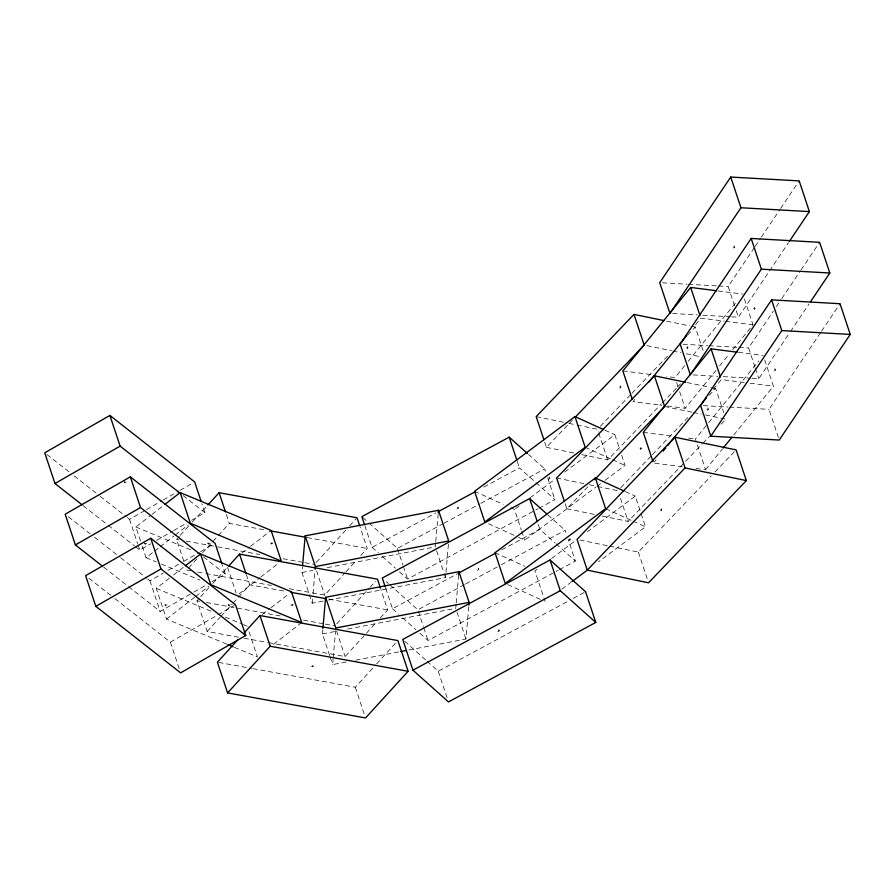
<?xml version="1.0" encoding="UTF-8"?>
<svg xmlns="http://www.w3.org/2000/svg" width="895" height="895" viewBox="0 0 895 895"><rect width="100%" height="100%" fill="white"/><g stroke="black" fill="none" stroke-linecap="round" stroke-linejoin="round"><path stroke-width="0.67" stroke-dasharray="4.47 3.36" d="M323.095 601.104L312.221 603.196L301.995 572.487L302.476 567.061M312.221 603.196L312.568 599.124M313.037 593.698L315.04 570.63M329.662 655.655L322.435 633.895L322.782 629.834M346.253 661.998L332.649 664.605L333.119 659.179M333.231 657.825L335.591 630.695M435.664 542.829L435.317 546.901L325.131 568.045M435.787 541.475L438.147 514.345M328.543 600.064L445.531 577.611L445.889 573.538M446.001 572.185L448.596 542.336M456.103 604.248L455.745 608.32L345.559 629.465M456.215 602.883L458.687 574.4M408.825 649.983L465.959 639.019L468.902 605.109M733.866 248.172L734.56 247.132L734.113 245.789M734.549 305.71L728.172 286.523L754.407 247.49M755.179 246.338L760.582 238.305M761.354 237.153L779.881 209.598M780.653 208.445L799.179 180.891M731.539 316.841L738.386 317.222L788.551 242.601M754.295 309.592L754.988 308.551L754.541 307.198M754.988 367.129L748.6 347.931L773.302 311.192M776.379 306.605L781.011 299.713M781.782 298.561L800.309 271.006M801.081 269.865L819.607 242.31M751.968 378.249L758.815 378.641L789.681 332.716M790.453 331.564L808.979 304.009M774.723 371L775.417 369.959L774.969 368.617M778.393 437.487L769.029 409.339L820.737 332.425M821.509 331.273L840.036 303.718M634.823 399.483L633.056 401.654L661.864 405.323M695.583 324.661L700.863 318.15L724.178 321.115M687.08 348.893L687.919 347.864L687.461 346.522M684.653 365.652L674.964 377.578L666.73 376.526M688.177 361.311L737.48 300.586M667.346 406.017L685.178 408.288L716 370.329M719.524 365.988L729.212 354.062M732.725 349.721L752.986 324.784L743.197 295.361M654.368 461.977L656.136 459.806M713.371 389.325L721.292 379.558L744.606 382.534M707.509 410.302L708.348 409.272L707.9 407.93M696.008 468.477L705.607 469.696L695.393 438.986L707.721 423.805M708.605 422.731L758.792 360.909M705.607 469.696L722.343 449.089M733.788 434.992L773.414 386.192L763.625 356.769M183.766 561.131L176.539 539.372L179.313 536.329M180.231 535.322L191.34 523.15M192.268 522.132L207.069 505.899M188.599 568.056L197.851 557.909M202.483 552.841L217.284 536.608M218.212 535.59L229.321 523.418L264.819 529.874M238.585 637.195L207.181 631.49L196.967 600.791L199.742 597.748M200.659 596.73L208.994 587.601M212.697 583.54L227.498 567.318M270.525 543.679L271.89 543.925L272.818 542.907M207.181 631.49L220.136 617.293M221.054 616.275L232.163 604.103M233.092 603.096L249.75 584.827L285.248 591.282M316.315 562.396L345.929 529.941M349.632 525.88L356.109 518.776M290.964 605.087L292.318 605.333L293.247 604.326M289.175 588.686L324.672 595.13L345.034 572.822M345.962 571.804L356.143 560.639M360.763 555.571L367.241 548.467L360.014 526.719M336.744 623.815L369.132 588.306M370.06 587.288L375.609 581.202M311.393 666.506L312.747 666.753L313.675 665.735M268.634 642.655L345.101 656.55L365.462 634.231M366.391 633.212L376.571 622.059M380.274 617.997L387.669 609.887L380.867 589.413M252.893 668.654L355.315 687.248L375.676 664.94M376.605 663.922L396.037 642.621M544.708 442.197L546.409 447.31L568.459 424.264M569.421 423.257L572.297 420.258M619.877 388.195L620.839 387.188L620.392 385.834M600.355 426.266L631.031 394.203M631.993 393.196L667.469 356.12M687.595 335.077L695.27 327.055L703.772 352.641M581.817 454.626L607.694 459.974L661.383 403.858M662.345 402.862L676.721 387.826M677.683 386.819L680.558 383.821M565.137 503.605L566.837 508.729L588.888 485.672M640.305 449.603L641.268 448.596L640.82 447.254M620.783 487.674L651.459 455.611M652.421 454.604L687.897 417.529M708.985 395.478L715.698 388.464L723.775 412.774M602.245 516.046L628.122 521.393L701.937 444.222M702.899 443.226L709.612 436.212M721.113 424.185L725.912 419.173L702.754 414.385M660.734 511.011L661.696 510.005L661.248 508.662M609.741 546.185L638.336 552.092L711.201 475.939M715.027 471.922L736.126 449.883M140.537 541.039L135.85 526.965L150.975 515.218M152.06 514.379L162.868 505.999M142.238 546.151L146.064 557.663L153.627 551.801M154.712 550.962L159.03 547.606M160.115 546.767L174.167 535.87M175.241 535.031L188.207 524.962M207.45 543.567L208.569 544.037L209.777 543.097M226.681 644.12L166.492 619.083L156.278 588.373L169.244 578.315M173.574 574.959L183.296 567.408M241.896 553.043L249.459 547.181M250.533 546.342L269.988 531.238M166.492 619.083L194.595 597.278M195.669 596.439L208.636 586.37M239.144 593.81L259.673 577.879M260.747 577.04L279.128 562.787M227.878 604.986L228.997 605.445L230.205 604.517M262.324 614.462L269.887 608.589M270.972 607.75L289.342 593.497M273.613 644.322L301.716 622.517M548.59 479.284L549.832 478.366L549.385 477.013M515.598 508.617L520.062 505.295M530.097 497.821L554.631 479.552M564.667 472.079L614.854 434.713L619.966 450.062M518.462 537.313L524.694 540.155L596.07 487.014M597.189 486.175L600.534 483.692M604.998 480.369L625.068 465.422L621.667 455.186M569.019 540.692L570.26 539.774L569.813 538.432M537.145 569.198L534.908 570.853L545.122 601.563M551.644 558.402L575.06 540.96M587.333 531.831L635.282 496.132L645.496 526.831L598.654 561.702M561.859 589.111L570.775 582.466M123.98 482.081L124.819 482.741L126.229 481.924M127.358 517.634L129.529 519.335L145.214 510.34M146.422 509.647L162.096 500.641M163.304 499.947L178.989 490.952M180.197 490.259L192.257 483.334M144.408 543.489L145.247 544.149L146.657 543.332M135.391 546.632L139.743 550.045L150.595 543.813M156.636 540.345L172.31 531.35M173.518 530.657L185.578 523.732M191.619 520.275L204.888 512.656L201.901 503.706M147.787 579.043L149.957 580.743L163.226 573.136M168.047 570.361L178.91 564.13M183.732 561.366L199.417 552.36M200.625 551.678L212.686 544.753M164.837 604.908L165.676 605.557L167.096 604.751M128.656 586.717L160.171 611.453L192.738 592.759M193.946 592.065L206.018 585.151M212.048 581.683L225.316 574.075L222.329 565.114M114.952 598.665L170.386 642.162L234.322 605.467M364.847 525.6L372.085 547.348L435.921 512.902M483.792 487.07L519.402 467.861L554.922 499.623L538.969 508.237M456.942 508.919L458.397 508.136L457.949 506.783M368.975 522.993L397.391 548.4L442.812 523.888M444.043 523.228L479.642 504.019M480.872 503.359L544.708 468.913L545.984 472.75M399.483 571.849L407.605 579.11L537.738 508.897M385.7 588.284L392.513 608.757L457.58 573.65M501.771 549.81L539.83 529.269L555.057 542.885M477.371 570.328L478.825 569.544L478.377 568.202M464.471 584.648L417.82 609.808L389.403 584.401M465.702 583.976L500.07 565.439M501.301 564.767L565.137 530.332L566.412 534.17M419.912 633.257L428.034 640.518L558.167 570.305M559.397 569.645L575.351 561.031L568.112 539.282M497.799 631.736L499.253 630.953L498.806 629.61M427.083 661.248L438.248 671.228L568.381 601.015M573.292 598.363L585.565 591.74M301.995 572.487L312.881 570.395M322.435 633.895L337.393 631.031M355.774 660.163L399.304 651.817M733.072 247.054L734.56 247.132M662.468 282.82L687.103 284.207M688.479 284.286L717.219 285.908M718.584 285.986L728.172 286.523M753.5 308.462L754.988 308.551M672.682 313.53L697.317 314.917M702.799 315.219L730.175 316.763M682.896 344.228L707.531 345.615M708.907 345.694L737.648 347.316M739.013 347.394L748.6 347.931M773.929 369.87L775.417 369.959M693.11 374.938L717.745 376.325M723.227 376.638L750.603 378.171M703.325 405.648L727.959 407.035M729.335 407.113L769.029 409.339M718.081 290.942L742.772 294.075M725.554 321.294L752.986 324.784M738.509 352.35L763.2 355.494M686.499 347.685L687.919 347.864M750.099 383.228L773.414 386.192M622.842 370.944L653.026 374.781M706.927 409.093L708.348 409.272M643.27 432.352L673.454 436.201M688.535 438.114L695.393 438.986M654.86 463.241L682.292 466.731M307.153 537.559L367.241 548.467M176.539 539.372L179.268 539.875M186.093 541.117L216.131 546.565M217.507 546.823L259.841 554.508M283.055 558.726L303.539 562.44M304.904 562.686L314.458 564.432M186.753 570.081L190.848 570.831M197.672 572.062L204.496 573.303M205.861 573.55L271.42 585.464M328.957 599.214L387.669 609.887M196.967 600.791L199.697 601.283M206.521 602.525L280.269 615.917M303.483 620.134L323.968 623.86M325.332 624.106L334.887 625.84M244.044 638.191L267.269 642.409M218.76 662.445L251.529 668.397M666.663 321.148L689.821 325.925M691.175 326.216L695.27 327.055M646.917 345.66L671.429 350.728M672.794 351.008L680.961 352.697M686.409 353.827L700.035 356.635M687.091 382.557L710.25 387.345M711.603 387.625L715.698 388.464M619.508 386.908L620.839 387.188M664.627 406.509L691.857 412.136M693.222 412.416L701.389 414.105M536.194 416.611L563.436 422.239M568.884 423.357L575.698 424.767M577.051 425.047L597.48 429.276L598.33 431.826M639.936 448.317L641.268 448.596M546.409 447.31L575.015 453.228M556.623 478.019L583.864 483.647M589.313 484.777L596.126 486.186M597.48 486.466L617.908 490.684L618.758 493.246M660.365 509.736L661.696 510.005M566.837 508.729L595.443 514.636M579.781 539.998L608.376 545.905M135.85 526.965L190.915 549.866M146.064 557.663L156.312 561.926M161.436 564.063L199.842 580.038M156.278 588.373L211.343 611.285M225.428 617.147L242.075 624.072M243.35 624.598L247.199 626.198M234.356 647.32L257.413 656.908L248.899 631.311M604.886 430.182L614.854 434.713M585.173 447.287L611.352 459.191M612.605 459.75L625.068 465.422M625.314 491.59L635.282 496.132M548.747 477.874L549.832 478.366M605.613 508.696L631.792 520.599M633.034 521.17L645.496 526.831M474.596 491.31L503.258 504.344M510.743 507.745L514.48 509.445L521.293 529.918M569.175 539.282L570.26 539.774M488.547 523.709L517.22 536.754M495.024 552.718L524.94 566.322M507.733 584.558L542.639 600.433M183.151 495.606L204.888 512.656M203.579 557.014L225.316 574.075M46.92 454.515L69.754 472.426M74.095 475.838L99.099 495.45M100.184 496.311L126.273 516.773M83.224 505.697L107.132 524.459M108.228 525.309L134.306 545.782M68.445 516.784L90.182 533.845M94.523 537.246L119.527 556.869M120.612 557.719L146.702 578.192M103.652 567.106L127.571 585.867M88.873 578.192L110.611 595.253M528.464 454.403L544.708 468.913M547.885 514.905L565.137 530.332M556.063 543.791L575.351 561.031M457.625 507.443L458.397 508.136M478.053 568.851L478.825 569.544M498.481 630.27L499.253 630.953M362.878 517.545L367.957 522.087M372.085 547.348L378.171 552.786M382.232 556.421L395.422 568.213M386.349 581.683L388.385 583.495M392.513 608.757L398.599 614.205M402.661 617.83L415.851 629.632M404.753 641.279L426.065 660.331M736.261 310.833L738.386 317.222M755.414 368.404L758.815 378.641M676.665 382.702L677.94 386.539M679.641 391.652L685.178 408.288M598.755 433.113L607.694 459.974M620.47 498.358L628.122 521.393M638.336 552.092L647.7 580.24M547.684 477.874L554.922 499.623M517.265 461.462L519.402 467.861M538.13 524.157L539.83 529.269M521.718 531.194L524.694 540.155M436.592 550.738L443.83 572.487M444.256 573.773L445.531 577.611M457.021 612.158L465.959 639.019M397.391 548.4L402.918 565.036M403.354 566.311L407.605 579.11M418.245 611.095L423.357 626.444M423.782 627.719L428.034 640.518M438.248 671.228L447.187 698.089M316.595 570.82L324.672 595.13M336.598 630.953L345.101 656.55M355.315 687.248L364.679 715.396M330.087 656.93L332.649 664.605M271.442 542.583L271.89 543.925M291.871 603.991L292.318 605.333M312.299 665.399L312.747 666.753M226.334 514.468L229.321 523.418M246.338 574.601L249.75 584.827M227.621 567.34L236.123 592.938M208.121 542.694L208.569 544.037M228.549 604.103L228.997 605.445M124.371 481.387L124.819 482.741M144.8 542.806L145.247 544.149M165.228 604.215L165.676 605.557M129.529 519.335L137.617 543.645M138.043 544.921L139.743 550.045M149.957 580.743L160.171 611.453M170.386 642.162L179.324 669.024"/><path stroke-width="1.34" d="M302.588 565.707L305.184 535.859L438.494 510.273L448.708 540.983L315.398 566.569L315.163 569.276M322.905 628.469L325.612 597.267L458.922 571.681L469.137 602.391L468.902 605.109M438.259 512.992L438.494 510.273M458.687 574.4L458.922 571.681M730.734 177.042L659.727 282.663L669.941 313.373L740.948 207.752L730.734 177.042L799.179 180.891L809.393 211.6L789.323 241.449M751.162 238.45L680.155 344.083L690.369 374.781L761.376 269.16L751.162 238.45L819.607 242.31L829.822 273.009L810.523 301.716M771.591 299.87L700.584 405.491L710.798 436.201L779.243 440.049L850.25 334.428L840.036 303.718L771.591 299.87L781.805 330.568L710.798 436.201M716.705 290.763L690.649 287.44L622.842 370.944L632.206 399.092M648.909 382.131L686.778 335.502M737.133 352.171L711.077 348.86L643.27 432.352L653.059 461.786M663.173 451.136L665.813 447.88M667.581 445.71L706.323 397.995M723.216 448.015L732.02 437.163M207.998 504.892L219.107 492.709L357.027 517.769L359.589 525.443M228.426 566.3L239.536 554.128L377.455 579.177L380.442 588.138M237.746 639.88L217.395 662.199L227.61 692.909L365.529 717.958L408.109 671.295L397.895 640.585L259.964 615.536L244.223 632.787M227.61 692.909L270.178 646.246L408.109 671.295M663.945 320.578L633.984 314.391L536.194 416.611L543.858 439.635M575.172 417.249L644.199 345.101L633.984 314.391M685.738 382.277L654.413 375.799L556.623 478.019L564.286 501.043M594.638 479.664L664.627 406.509L654.413 375.799M674.841 437.219L577.051 539.428L587.265 570.137L648.551 582.802L746.34 480.581L736.126 449.883L674.841 437.219L685.055 467.917L746.34 480.581M587.265 570.137L685.055 467.917M165.027 504.321L180.152 492.574L271.073 530.399L281.287 561.109L190.366 523.284L180.152 492.574M185.455 565.729L200.581 553.994L291.501 591.819L301.716 622.517L210.806 584.692L200.581 553.994M574.959 416.578L474.596 491.31L484.81 522.009L585.173 447.287L574.959 416.578L603.633 429.611M595.399 477.986L495.024 552.718L505.239 583.428L605.613 508.696L595.399 477.986L624.061 491.031M571.894 581.638L587.512 570.014M201.051 501.144L194.674 481.957L109.895 415.425L44.75 452.814L54.964 483.513L82.139 504.836M54.964 483.513L120.109 446.135L180.969 493.895M221.904 563.839L215.102 543.366L130.323 476.845L65.178 514.222L75.393 544.932L102.567 566.255M75.393 544.932L140.537 507.543L200.312 554.452M150.752 538.253L85.607 575.642L95.821 606.34L180.6 672.861L245.745 635.484L235.53 604.774L150.752 538.253L160.966 568.963L245.745 635.484M95.821 606.34L160.966 568.963M527.457 453.485L509.188 437.152L361.871 516.639L364.422 524.313M438.371 511.582L475.2 491.713M546.867 513.998L529.616 498.571L382.299 578.047L385.275 587.008M458.799 572.99L495.629 553.121M550.045 559.979L402.728 639.466L412.942 670.176L448.462 701.926L595.779 622.45L585.565 591.74L550.045 559.979L560.259 590.689L595.779 622.45M412.942 670.176L560.259 590.689M469.137 602.391L335.826 627.977L325.612 597.267M400.658 651.549L406.106 650.508M740.948 207.752L809.393 211.6M761.376 269.16L829.822 273.009M781.805 330.568L850.25 334.428M270.29 530.858L305.788 537.313M290.718 592.277L326.216 598.721M227.956 644.657L233.08 646.783M690.649 287.44L700.013 315.588M711.077 348.86L720.441 377.008M509.188 437.152L516.84 460.187M529.616 498.571L537.269 521.595M305.184 535.859L315.398 566.569M219.107 492.709L225.484 511.906M239.536 554.128L245.912 573.315M259.964 615.536L270.178 646.246M109.895 415.425L120.109 446.135M130.323 476.845L140.537 507.543"/></g></svg>
